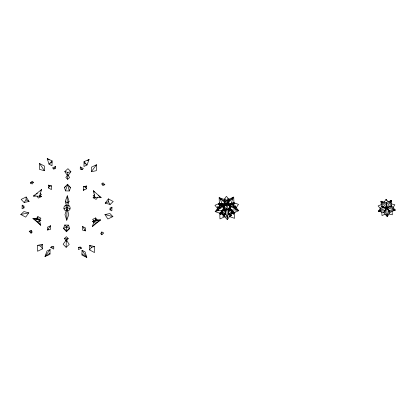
<?xml version="1.0" encoding="UTF-8"?>
<svg xmlns="http://www.w3.org/2000/svg" width="416" height="416" viewBox="0 0 416 416"><rect width="100%" height="100%" fill="white"/><g stroke="black" fill="none" stroke-linecap="round" stroke-linejoin="round"><path stroke-width="0.62" d="M22.178 205.145L22.095 208.811L24.003 207.891L24.045 206.154L22.178 205.145L24.003 207.891M24.128 202.478L26.073 199.815L26.135 197.002L21.143 199.415L24.128 202.478L29.089 201.448L26.135 197.002M31.06 233.194L31.122 230.376L29.219 231.301L31.06 233.194L32.25 232.076L31.122 230.376M38.995 220.033L37.866 218.338L37.903 216.601L40.919 218.228L38.995 220.033L35.958 219.258L37.903 216.601M37.695 245.326L37.56 251.259L42.557 248.851L42.661 244.296L37.695 245.326L40.732 246.106L42.557 248.851M39.556 163.446L39.426 169.38L44.335 170.633L44.439 166.083L39.556 163.446L44.335 170.633M48.438 187.938L48.5 185.125L51.537 185.905L51.454 189.571L48.438 187.938L49.639 186.295L51.537 185.905M50.086 249.522L49.977 254.368L44.99 256.485L47.003 251.014L50.086 249.522L44.99 256.485L50.003 253.188M50.632 225.706L50.549 229.372L47.481 230.006L47.544 227.193L50.632 225.706L47.481 230.006L48.272 229.263M52.104 160.904L51.995 165.75L48.979 164.122L47.216 158.564L52.104 160.904L48.979 164.122L52.078 162.084M53.789 246.797L53.737 249.064L50.721 247.437L51.912 246.319L53.789 246.797L50.721 247.437M55.614 166.374L55.567 168.641L53.669 169.031L52.53 167.861L55.614 166.374L53.669 169.031M66.326 210.818L65.078 210.496L63.95 208.801L63.986 207.059L65.192 205.416L67.085 205.026L68.962 205.504L70.091 207.199L70.049 208.941L68.848 210.584L67.584 210.844M66.123 247.333L69.243 244.41L66.295 239.964L63.144 244.27L66.123 247.333L66.316 238.95L68.214 238.56L66.368 236.668L64.438 238.472L65.962 240.76M66.477 231.769L66.591 226.923L64.745 225.03L63.502 228.41L66.477 231.769L69.607 228.55L68.515 225.113L64.745 225.03M66.742 220.215L68.754 214.739L67.018 208L64.979 214.656L66.742 220.215L67.033 207.308L65.192 205.416M67.298 195.785L65.286 201.261L67.132 203.154L67.298 195.785L69.056 201.344L67.761 205.582M67.673 179.332L69.602 177.528L67.777 174.782L65.827 177.44L67.673 179.332L67.829 172.37L64.797 171.59L67.912 168.667L70.897 171.73L68.099 175.557M78.473 247.359L78.421 249.626L81.51 248.139L80.371 246.969L78.473 247.359L81.51 248.139M80.304 166.936L80.252 169.203L82.129 169.681L83.32 168.563L80.304 166.936L82.129 169.681M82.046 250.25L81.936 255.096L86.819 257.436L85.062 251.878L82.046 250.25L86.819 257.436L81.962 253.916M82.586 226.429L82.503 230.095L85.54 230.875L85.602 228.062L82.586 226.429L85.54 230.875L84.781 230.095M83.408 190.294L83.491 186.628L86.559 185.994L86.497 188.807L83.408 190.294L84.11 189.342M84.058 161.632L83.949 166.478L87.038 164.986L89.05 159.515L84.058 161.632L87.038 164.986L84.032 162.812M89.601 249.917L89.705 245.367L94.614 246.62L94.479 252.554L89.601 249.917L91.546 247.26L94.614 246.62M91.38 171.704L91.484 167.149L96.476 164.741L96.34 170.674L91.38 171.704L96.476 164.741M94.468 221.296L95.675 219.653L95.711 217.911L92.628 219.404L94.468 221.296L97.536 220.657L95.711 217.911M101.795 234.801L101.858 231.988L103.724 232.991L101.795 234.801L100.656 233.631L101.858 231.988M110.12 204.433L108.295 201.687L108.358 198.874L113.24 201.51L110.12 204.433L105.206 203.18L108.358 198.874M109.996 209.846L110.037 208.109L111.946 207.189L111.862 210.855L109.996 209.846L111.946 207.189M227.526 209.435L228.784 209.388L229.809 205.78L226.673 203.694L223.709 206.019L225.014 209.534L226.273 209.487M228.888 212.014L227.23 217.854L225.118 212.16L226.84 208L228.888 212.014L228.098 211.099M228.316 204.781L231.317 203.46L232.976 197.621L228.181 201.375L228.342 205.509M39.536 196.217L41.574 189.561L33.431 196.076L39.536 196.217L41.465 194.407L39.957 193.596M65.52 190.887L67.558 184.231L70.538 187.59L69.295 190.97L65.52 190.887L64.433 187.45L67.558 184.231L69.295 190.97M96.944 219.84L100.61 219.924L92.466 226.439L93.761 222.206M222.461 210.397L224.182 206.237L221.156 206.877L216.362 210.636L222.461 210.397L224.25 207.964L223.22 207.605M225.014 209.534L226.741 205.374L226.528 199.956L228.514 202.545L227.084 204.49M228.072 205.026L228.566 203.84L228.145 202.701M386.391 207.828L384.706 210.751L378.617 211.177L383.292 207.256L386.391 207.828L378.617 211.177M384.956 210.652L386.646 207.73L386.516 205.93M386.662 208L384.977 210.922L387.265 216.58L388.742 210.657L386.662 208L387.275 216.715L383.937 212.784L385.466 210.33M385.065 210.08L383.542 212.534L378.498 211.234L381.254 206.877L383.141 207.34M383.765 212.618L385.294 210.163M390.229 202.223L391.253 200.574L386.578 204.495L386.786 207.501L389.776 206.497L391.253 200.574L386.786 207.501M391.05 207.028L391.726 205.936L389.319 206.903M390.64 201.573L391.321 200.47L391.69 205.696L389.88 206.419M383.989 202.55L386.053 199.285L388.138 201.739M387.275 216.715L390.026 212.358L388.175 210.137M392.761 208.031L394.831 204.766L391.466 203.897M219.315 207.184L219.908 206.274M224.068 200.834L225.254 199.009L225.337 201.115L224.406 201.427M221.686 205.504L222.232 204.662L224.214 206.944L219.222 205.681L220.548 207.407M222.352 204.693L222.898 203.845M226.528 199.956L224.744 202.691L226.33 204.521M222.108 210.413L220.189 213.366L215.176 211.609L218.078 207.672L219.95 208.151M227.344 203.481L228.623 201.51M232.31 198.64L232.976 197.621L228.249 203.055L231.317 203.46M225.451 213.33L222.435 214.349L225.316 209.924L225.503 214.625M232.378 199.139L233.714 197.09L233.927 202.602L229.05 204.256M225.701 213.507L224.099 215.966L227.297 219.658L230.199 215.727L228.051 212.935M231.894 205.093L232.856 203.616M229.102 210.106L229.928 208.837L229.856 206.924M228.342 214.219L228.935 213.309L228.004 213.621M233.069 206.913L234.26 205.093L231.171 204.308L229.741 206.258M230.469 208.614L229.471 209.056L231.447 211.338L232.274 210.07M234.515 207.771L235.7 205.946L235.768 207.652M230.719 214.76L231.312 213.845L234.328 212.826L234.541 218.338L229.533 216.58M233.251 211.047L232.149 212.737L233.371 214.146L235.165 211.718M33.384 182.369L32.178 184.012L30.316 183.009L32.245 181.199L33.384 182.369L30.316 183.009M28.829 212.82L25.678 217.126L20.8 214.49L23.92 211.567L28.829 212.82L20.8 214.49M88.322 160.508L89.05 159.515L87.542 160.503M97.76 197.184L96.132 199.399L93.116 197.772L94.276 196.69M66.264 241.218L68.214 238.56M218.52 204.282L221.536 203.263L220.433 204.953L218.52 204.282L219.596 202.826M224.208 199.29L226.387 196.342L229.185 199.576M221.276 211.38L222.508 211.692L224.302 209.258L223.272 208.894M227.848 204.812L228.566 203.84M219.232 212.81L220.813 214.64L221.92 213.138L221 211.936M225.118 212.16L226.19 210.704M225.446 216.908L222.867 216.003L223.974 214.5L225.404 214.864M235.971 207.834L238.508 204.391L233.496 202.634M40.232 190.939L41.574 189.561M92.466 226.439L95.592 223.22L100.61 219.924L92.576 221.593L95.592 223.22M67.132 203.154L69.056 201.344M83.491 186.628L85.368 187.112L86.559 185.994M63.95 208.801L67.033 207.308L68.962 205.504M101.785 183.924L102.981 182.806L104.822 184.699L102.913 185.624L101.785 183.924L104.822 184.699M40.732 246.106L42.661 244.296M66.591 226.923L69.607 228.55L66.508 230.589L63.502 228.41L66.591 226.923L68.515 225.113M92.576 221.593L94.12 220.147M34.934 195.088L33.431 196.076L35.287 195.692M36.442 194.1L37.445 193.44M64.433 187.45L65.468 186.768M224.182 206.237L216.362 210.636L217.573 210.226M40.305 195.463L41.413 196.596L38.324 198.089L37.107 196.258M35.958 219.258L37.866 218.338M36.587 218.468L32.926 218.384L37.783 221.905L40.872 220.418L39.395 218.899M94.713 194.839L93.168 195.582L95.014 197.475L101.114 197.616L93.278 190.736L95.014 197.475M105.206 203.18L108.295 201.687M112.897 216.585L107.9 218.998L104.952 214.552L109.912 213.522L112.897 216.585L104.952 214.552M224.255 199.451L225.254 199.009M219.248 203.408L214.932 205.312L217.729 208.546M233.714 197.09L228.852 199.233L228.925 201.115M229.367 205.634L230.87 204.974M233.662 202.275L234.848 203.642L232.991 204.464L232.071 203.263M224.749 210.278L223.829 209.076L224.832 208.634M230.422 207.319L229.419 207.761L231.395 210.049L237.5 209.81L232.424 206.44L229.351 206.034L231.395 210.049M223.876 210.22L224.874 209.778M225.316 209.924L222.316 211.25L222.435 214.349M235.7 205.946L233.844 206.768L233.896 208.042M233.724 207.61L235.555 206.991L238.753 210.688L233.896 212.831L231.748 210.038M228.93 216.772L231.431 215.67L230.209 214.256L228.81 214.729M381.332 204.61L378.128 205.936L380.63 208.884M391.321 200.47L386.511 202.462L386.693 205.046M385.211 214.198L382.002 215.53L381.758 212.046M390.057 206.856L391.867 206.133L395.2 210.064L390.39 212.056L388.534 209.836M378.498 211.234L380.297 210.512M227.172 200.85L228.379 200.444M219.222 205.681L222.232 204.662M229.991 206.534L234.26 205.093M215.176 211.609L218.816 210.376M221.582 212.779L222.804 212.363M231.447 211.338L232.653 210.933M222.867 216.003L224.671 215.389M383.542 207.152L386.646 207.73L389.636 206.726M386.906 207.792L389.896 206.794L395.075 210.028L388.986 210.454L386.906 207.792L395.075 210.028M222.024 203.824L225.051 203.18L219.913 198.13L222.024 203.824L225.118 204.906M223.709 206.019L226.741 205.374L229.809 205.78M67.829 172.37L70.897 171.73M93.116 197.772L94.978 197.387M383.885 207.038L381.368 206.419L380.999 201.193L386.043 202.498L386.469 207.522L383.37 206.944L381.082 201.287L386.261 204.521M381.358 206.664L383.88 207.282M393.947 209.758L395.2 210.064M388.929 211.864L390.177 212.17L388.32 209.95M228.758 201.261L227.802 201.016L227.724 198.91L229.268 199.456M231.764 202.862L234.848 203.642M227.562 202.306L228.514 202.545M223.725 204.282L219.357 203.174L219.138 197.662L224.151 199.42L224.224 201.302M236.257 209.492L237.5 209.81L229.351 206.034M235.648 209.898L238.753 210.688M231.208 212.035L232.456 212.352M225.056 210.678L226.013 210.917M231.728 213.99L228.644 213.205L228.509 209.799L231.608 210.886L231.728 213.99L228.509 209.799M229.58 215.197L231.431 215.67M99.892 197.304L101.114 197.616L98.197 195.504M39.572 196.123L41.413 196.596M40.872 220.418L32.926 218.384L40.763 225.264L39.655 220.974M64.438 238.472L66.316 238.95M29.219 231.301L30.43 231.608M388.965 213.938L392.324 214.807L392.08 211.323M222.591 205.296L224.656 206.019M228.379 208.296L229.928 208.837M228.94 209.622L229.975 209.981M217.916 208.348L217.849 206.648L219.762 207.319M95.675 219.653L97.536 220.657M67.033 207.308L70.049 208.941M26.073 199.815L29.089 201.448M47.216 158.564L49.161 159.973M69.035 186.498L70.538 187.59M48.5 185.125L49.639 186.295M89.705 245.367L91.546 247.26M93.278 190.736L94.557 192.176M37.783 221.905L40.763 225.264M381.082 201.287L386.469 207.522M224.796 203.986L225.586 204.901M380.999 201.193L382.247 202.686M386.646 207.73L388.721 210.387M234.281 206.601L233.615 205.738L233.542 203.876M227.724 198.91L229.05 200.637M230.448 203.549L231.062 204.35M220.657 199.098L219.913 198.13L224.988 201.5L225.129 205.067M219.138 197.662L220.626 199.597M220.86 204.568L221.577 205.499M225.165 213.455L225.831 214.318M221.588 210.491L222.508 211.692M217.849 206.648L219.175 208.369M85.368 187.112L86.497 188.807M64.797 171.59L67.418 175.542M226.741 205.374L228.784 209.388M386.064 199.42L386.521 200.554M65.286 201.261L66.388 205.551M386.282 202.535L386.459 205.114M233.272 211.666L233.371 214.146M231.322 203.512L231.369 204.75M229.408 213.444L229.46 214.698M228.649 213.366L228.696 214.5M226.84 208L227.297 219.658M224.682 213.002L224.754 214.885M223.756 207.163L223.829 209.076M222.024 203.876L222.076 205.114M220.714 212.16L220.813 214.64M219.835 204.412L219.887 205.655M224.832 216.767L219.97 218.91L219.757 213.398L222.841 214.178L224.832 216.767"/></g></svg>
